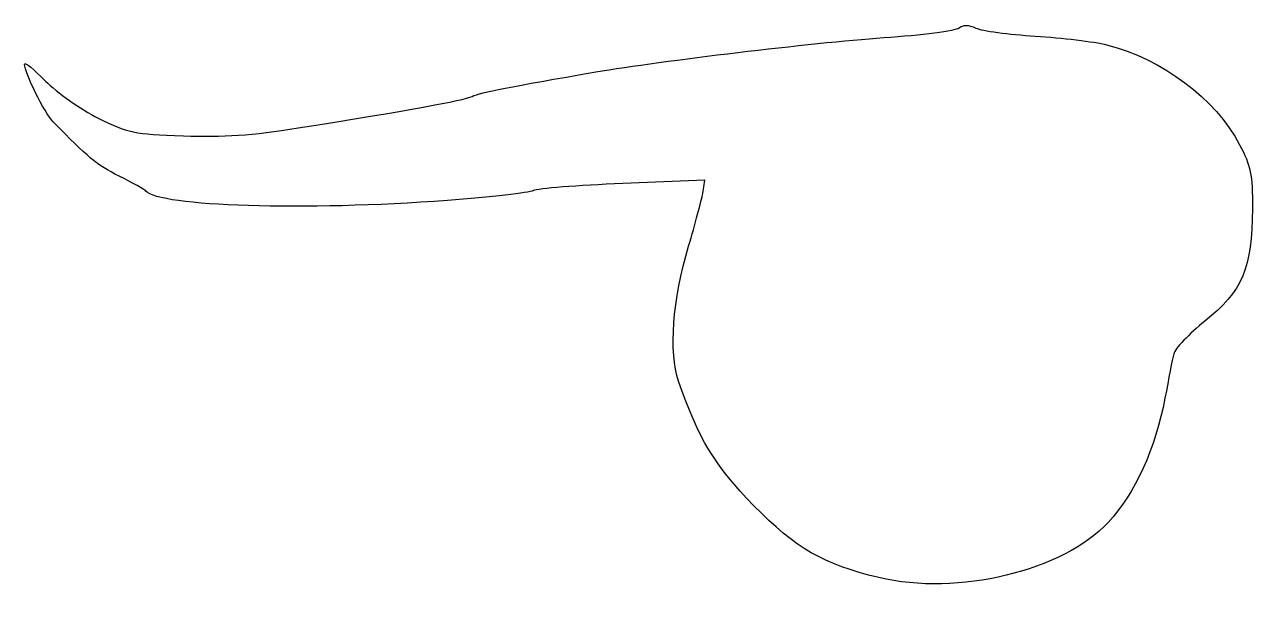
# Model space of a CAD drawing. Extents: x 0 to 71.8, y -0.7 to 32.8.
import ezdxf

# ---------------------------------------------------------------- set-up
doc = ezdxf.new("R2010")
doc.units = 0
doc.layers.get('0').update_dxf_attribs({"linetype": 'CONTINUOUS'})

msp = doc.modelspace()

# ---------------------------------------------------------------- linework, layer by layer
at = {"color": 7}
for points in [[(39.680275, 22.87678), (39.810459, 23.640411), (35.004928, 23.450724)], [(49.980771, 0.367253), (49.980771, 0.367253), (49.980771, 0.367264)]]:
    msp.add_lwpolyline(points, dxfattribs=at)
for points in [[(50.265894, 31.998061), (52.509437, 32.159159), (54.496606, 32.416526), (54.681823, 32.569987)], [(54.681823, 32.569987), (54.919697, 32.767077), (55.207481, 32.762936), (55.661907, 32.555876)], [(55.661907, 32.555876), (56.015735, 32.394659), (57.581394, 32.185165), (59.141143, 32.09033)], [(33.422872, 29.986341), (37.335686, 30.654688), (46.046088, 31.695053), (50.265894, 31.998061)], [(59.141143, 32.09033), (60.700897, 31.995495), (62.579256, 31.766277), (63.315274, 31.580956)], [(63.315274, 31.580956), (66.569395, 30.761603), (69.674938, 28.423939), (71.094572, 25.725169)], [(0, 30.452002), (0, 30.586862), (0.549673, 30.139633), (1.221497, 29.458162)], [(1.683094, 27.064822), (1.154134, 27.613902), (0, 29.936568), (0, 30.452002)], [(1.221497, 29.458162), (1.89361, 28.776395), (3.284398, 27.799847), (4.313769, 27.286908)], [(26.185636, 28.558412), (26.686914, 28.789431), (28.436138, 29.134558), (33.422872, 29.986341)], [(16.009205, 26.706939), (22.473161, 27.733607), (25.650108, 28.311612), (26.185636, 28.558412)], [(5.526617, 23.889805), (4.230822, 24.537923), (3.675298, 24.996824), (1.683094, 27.064822)], [(4.313769, 27.286908), (6.074952, 26.409301), (6.366962, 26.348274), (9.298313, 26.24515)], [(9.298313, 26.24515), (11.646766, 26.162532), (13.296192, 26.27603), (16.009205, 26.706939)], [(71.094572, 25.725169), (71.757038, 24.465804), (71.846017, 24.020519), (71.846017, 21.964697)], [(7.10565, 23.006664), (7.033277, 23.094209), (6.322712, 23.49162), (5.526617, 23.889805)], [(24.738189, 22.462156), (16.449751, 21.83405), (7.855653, 22.099444), (7.10565, 23.006664)], [(29.771552, 23.0361), (29.536235, 22.912385), (27.271221, 22.654109), (24.738189, 22.462156)], [(35.004928, 23.450724), (32.361889, 23.346394), (30.006869, 23.159815), (29.771552, 23.0361)], [(38.854041, 19.777531), (39.236867, 21.062119), (39.608673, 22.456779), (39.680275, 22.87678)], [(71.846017, 21.964697), (71.846017, 18.531189), (71.253666, 17.129728), (69.067017, 15.389754)], [(38.268571, 11.875664), (37.689556, 13.579073), (37.915469, 16.628123), (38.854041, 19.777531)], [(69.067017, 15.389754), (68.13388, 14.647236), (67.310759, 13.78376), (67.237858, 13.470914)], [(67.237858, 13.470914), (67.16496, 13.158071), (66.936177, 11.994686), (66.729458, 10.885617)], [(42.656009, 4.592654), (40.41304, 6.877799), (39.390388, 8.575369), (38.268571, 11.875664)], [(66.729458, 10.885617), (66.181043, 7.943358), (64.976781, 5.305088), (63.405354, 3.603241)], [(49.980771, 0.367264), (46.724389, 1.148673), (45.138427, 2.063555), (42.656009, 4.592654)], [(63.405354, 3.603241), (60.768978, 0.748067), (54.595372, -0.740077), (49.980771, 0.367253)]]:
    msp.add_open_spline(points, degree=3, dxfattribs=at)

doc.saveas('drawing.dxf')
